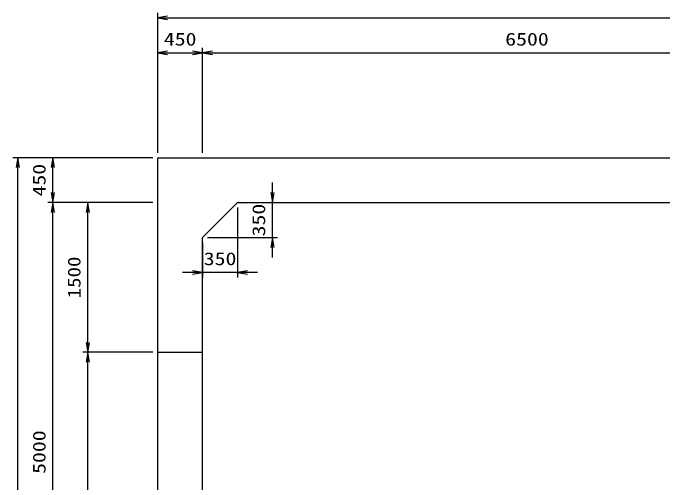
# Model space of a CAD drawing. Units: millimetres at full size. Extents: x 0 to 42050, y 0 to 29700.
# Drawn here: x 15875 to 22378, y 16450 to 21150 of the extents above; entities that cross this region are included whole.
import ezdxf
from ezdxf.enums import TextEntityAlignment as Align

# ---------------------------------------------------------------- set-up
doc = ezdxf.new("R2010")
doc.units = ezdxf.units.MM
doc.layers.add('D-STR-DIM', color=7, linetype='Continuous', lineweight=25)
doc.layers.add('D-STR-STRn', color=1, linetype='Continuous', lineweight=25)
doc.styles.add('ＭＳ ゴシック', font='')
doc.styles.get('ＭＳ ゴシック').set_extended_font_data('MS Gothic')

# ---------------------------------------------------------------- blocks, each defined once
blk = doc.blocks.new('open_arrow')
at = {"color": 0, "linetype": 'Continuous', "lineweight": -2}
blk.add_lwpolyline([(7.5, 1.25), (0, 0), (7.5, -1.25)], dxfattribs=at)

msp = doc.modelspace()

# ---------------------------------------------------------------- linework, layer by layer
at = {"layer": 'D-STR-DIM'}
for p, q in [((17325, 19750), (17325, 21150)), ((17325, 21100), (24725, 21100)), ((17325, 19750), (17325, 20800)), ((17325, 20750), (17775, 20750)), ((17775, 19750), (17775, 20800)), ((17775, 19750), (17775, 20800)), ((17775, 20750), (24275, 20750)), ((17275, 19700), (15875, 19700)), ((15925, 13750), (15925, 19700)), ((17275, 19700), (16225, 19700)), ((16275, 19250), (16275, 19700)), ((18475, 18700), (18475, 19450)), ((17275, 19250), (16225, 19250)), ((17275, 19250), (16225, 19250)), ((16275, 14250), (16275, 19250)), ((17275, 19250), (16575, 19250)), ((16625, 17750), (16625, 19250)), ((18175, 19250), (18525, 19250)), ((18125, 19200), (18125, 18500)), ((17825, 18900), (18525, 18900)), ((17775, 18850), (17775, 18500)), ((18325, 18550), (17575, 18550)), ((17275, 17750), (16575, 17750)), ((17275, 17750), (16575, 17750)), ((16625, 14250), (16625, 17750))]:
    msp.add_line(p, q, dxfattribs=at)
at = {"layer": 'D-STR-STRn'}
for p, q in [((17325, 19700), (24725, 19700)), ((17325, 13750), (17325, 19700)), ((18125, 19250), (17775, 18900)), ((18125, 19250), (23925, 19250)), ((17775, 14600), (17775, 18900)), ((17325, 17750), (17775, 17750))]:
    msp.add_line(p, q, dxfattribs=at)

# ---------------------------------------------------------------- block references
at = {"layer": 'D-STR-DIM', "xscale": 13.3, "yscale": 13.3}
for p in [(17325, 21100), (17325, 20750), (17775, 20750), (18125, 18550)]:
    msp.add_blockref('open_arrow', p, dxfattribs=at)
for p, rotation in [((17775, 20750), 180), ((15925, 19700), 270), ((16275, 19700), 270), ((16275, 19250), 90), ((18475, 19250), 90), ((16275, 19250), 270), ((16625, 19250), 270), ((18475, 18900), 270), ((17775, 18550), 180), ((16625, 17750), 90), ((16625, 17750), 270)]:
    msp.add_blockref('open_arrow', p, dxfattribs=dict(at, rotation=rotation))

# ---------------------------------------------------------------- texts
at = {"layer": 'D-STR-DIM', "style": 'ＭＳ ゴシック', "width": 1.25}
for s, p in [('450', (17550, 20887.5)), ('6500', (21025, 20887.5)), ('350', (17950, 18687.5))]:
    msp.add_text(s, height=128.3, dxfattribs=at).set_placement(p, align=Align.MIDDLE_CENTER)
at = {"layer": 'D-STR-DIM', "style": 'ＭＳ ゴシック'}
for s, width, p in [('450', 1.25, (16137.5, 19475)), ('350', 1.25, (18337.5, 19075)), ('1500', 1.2, (16487.5, 18500)), ('5000', 1.25, (16137.5, 16750))]:
    msp.add_text(s, height=128.3, rotation=90, dxfattribs=dict(at, width=width)).set_placement(p, align=Align.MIDDLE_CENTER)

doc.saveas('drawing.dxf')
